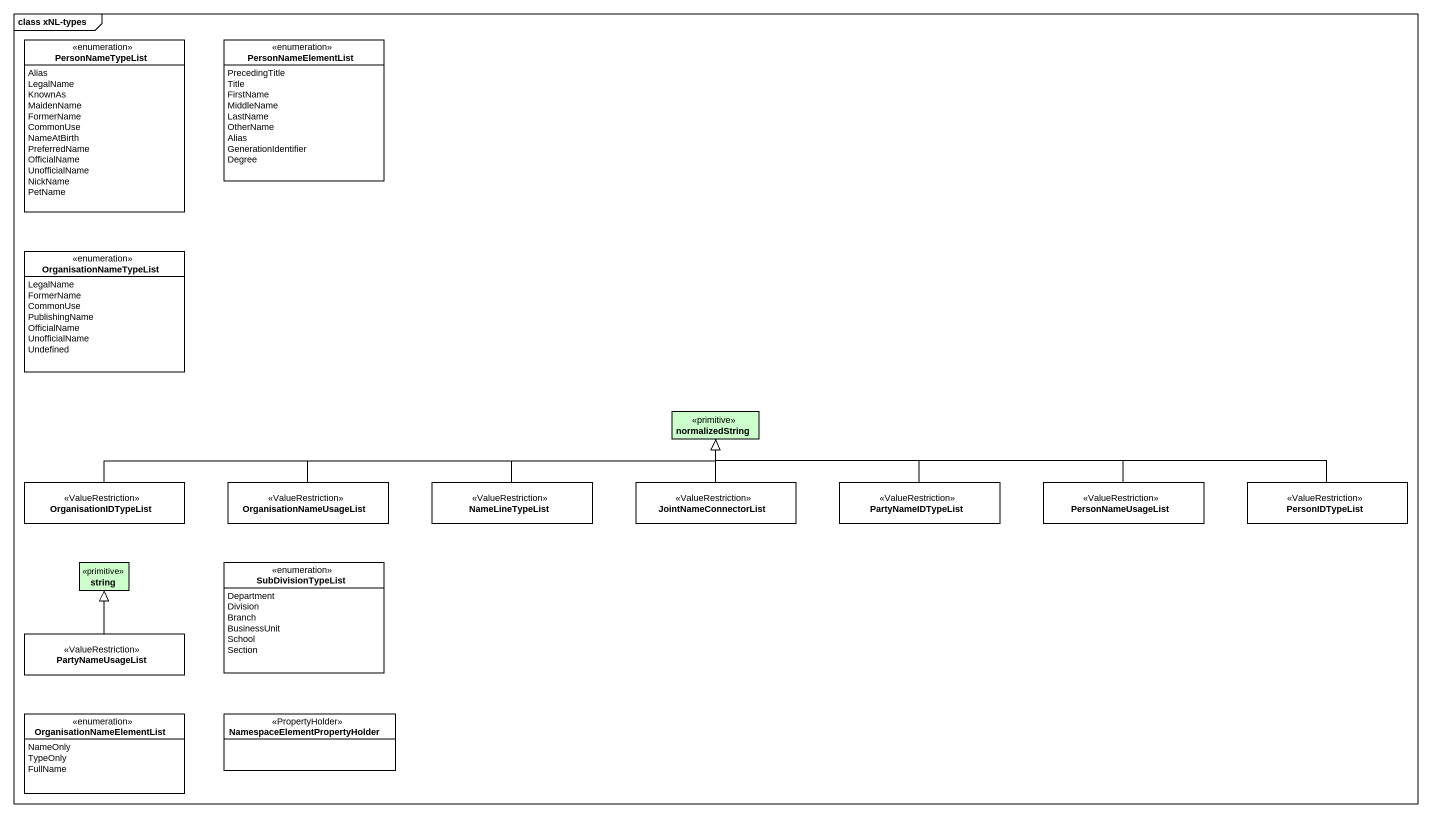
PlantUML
@startuml
mainframe class xNL-types
hide circle
hide empty members
enum PersonNameTypeList {
  Alias
  LegalName
  KnownAs
  MaidenName
  FormerName
  CommonUse
  NameAtBirth
  PreferredName
  OfficialName
  UnofficialName
  NickName
  PetName
}
enum PersonNameElementList {
  PrecedingTitle
  Title
  FirstName
  MiddleName
  LastName
  OtherName
  Alias
  GenerationIdentifier
  Degree
}
enum OrganisationNameTypeList {
  LegalName
  FormerName
  CommonUse
  PublishingName
  OfficialName
  UnofficialName
  Undefined
}
class normalizedString <<primitive>> #CCFFCC
class OrganisationIDTypeList <<ValueRestriction>>
class OrganisationNameUsageList <<ValueRestriction>>
class NameLineTypeList <<ValueRestriction>>
class JointNameConnectorList <<ValueRestriction>>
class PartyNameIDTypeList <<ValueRestriction>>
class PersonNameUsageList <<ValueRestriction>>
class PersonIDTypeList <<ValueRestriction>>
class string <<primitive>> #CCFFCC
enum SubDivisionTypeList {
  Department
  Division
  Branch
  BusinessUnit
  School
  Section
}
class PartyNameUsageList <<ValueRestriction>>
enum OrganisationNameElementList {
  NameOnly
  TypeOnly
  FullName
}
class "NamespaceElementPropertyHolder" as NamespaceElementPropertyHold <<PropertyHolder>>
OrganisationIDTypeList -right-|> normalizedString
OrganisationNameUsageList -right-|> normalizedString
NameLineTypeList -right-|> normalizedString
JointNameConnectorList -up-|> normalizedString
PartyNameIDTypeList -left-|> normalizedString
PersonNameUsageList -left-|> normalizedString
PersonIDTypeList -left-|> normalizedString
PartyNameUsageList -up-|> string
@enduml
